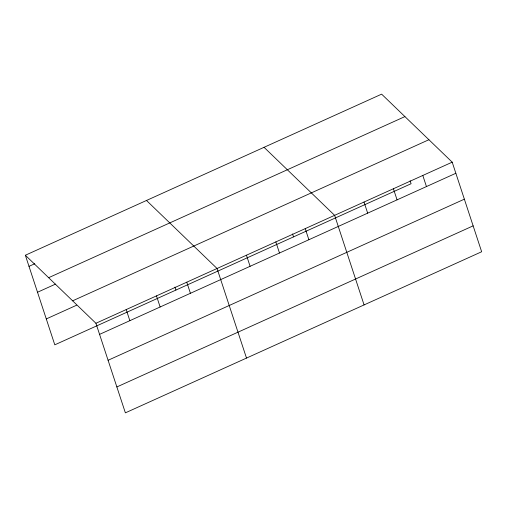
<?xml version="1.0" encoding="UTF-8"?>
<svg xmlns="http://www.w3.org/2000/svg" width="507" height="507" viewBox="0 0 507 507"><rect width="100%" height="100%" fill="white"/><g stroke="black" fill="none" stroke-linecap="round" stroke-linejoin="round"><path stroke-width="0.76" d="M25.35 255.243L381.625 94.15L452.2 162.17L481.65 251.757L125.375 412.85L95.918 323.27L25.35 255.243L54.8 344.83L411.082 183.73L410.106 180.771M29 266.346L34.768 263.741M48.64 277.69L404.916 116.597M37.518 292.247L55.542 284.097M72.628 300.822L428.909 139.723M46.289 318.928L76.57 305.233M95.918 323.27L452.2 162.17M99.568 334.373L455.85 173.274M108.086 360.274L464.361 199.175M116.857 386.955L473.132 225.856M264.058 147.309L334.626 215.336L364.077 304.916M146.485 200.474L217.053 268.495L246.503 358.081M422.806 175.466L426.457 186.57M393.413 188.756L397.063 199.859M364.02 202.046L367.67 213.149M305.233 228.625L308.883 239.729M292.539 233.93L293.509 236.889M275.84 241.915L279.49 253.018M246.446 255.205L250.097 266.308M186.772 282.19L190.423 293.293M174.966 287.095L175.935 290.055M156.486 295.885L160.136 306.988M126.205 309.574L129.855 320.678"/></g></svg>
